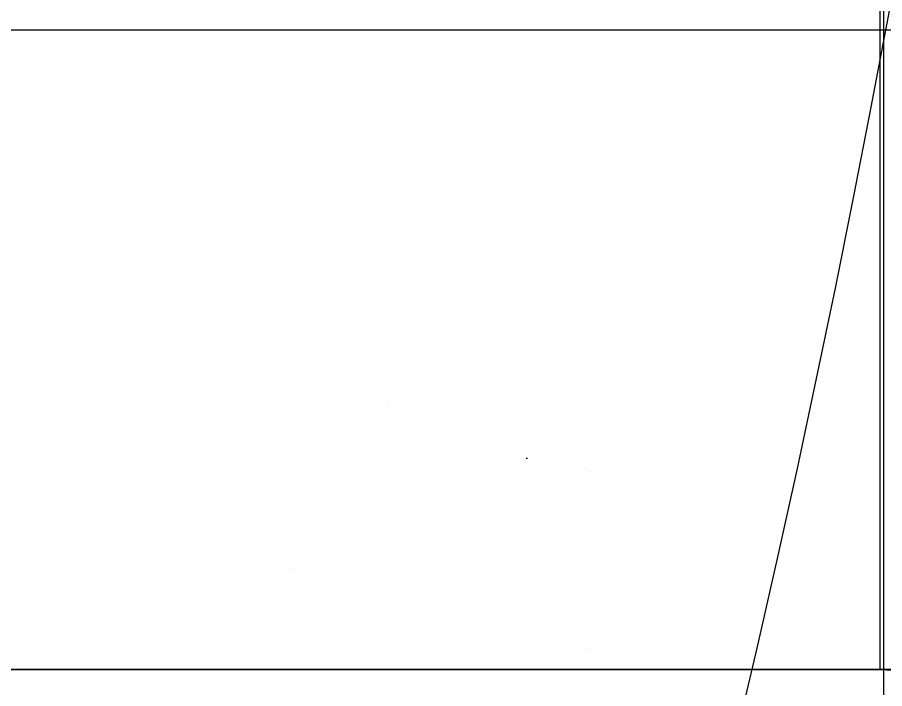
# Model space of a CAD drawing. Header units: inches. Extents: x -31 to 122, y -49 to 49.
# Drawn here: x 20.338 to 21.627, y -5.029 to -4.031 of the extents above; entities that cross this region are included whole.
import ezdxf

# ---------------------------------------------------------------- set-up
doc = ezdxf.new("R2010")
doc.units = ezdxf.units.IN
doc.header["$MEASUREMENT"] = 0

# ---------------------------------------------------------------- blocks, each defined once
blk = doc.blocks.new('HVRF25')
blk.add_circle((0, 0), 22)
blk = doc.blocks.new('HVRF37')
blk.add_circle((0, 0), 31)
blk = doc.blocks.new('HVRF31')
blk.add_circle((0, 0), 25)
blk = doc.blocks.new('hvtb16e')
at = {"color": 4}
blk.add_line((21.1889, -4.9705), (21.1889, -4.9705), dxfattribs=at)
blk = doc.blocks.new('hvtbeav1n')
blk.add_line((16.3323, -4.05), (22.437, -4.05))
blk = doc.blocks.new('hvtbeav1')
blk.add_line((16.3323, -4.05), (22.437, -4.05))
blk = doc.blocks.new('hvtb6e')
at = {"color": 4}
blk.add_line((21.1889, -4.7064), (21.1889, -4.7064), dxfattribs=at)
blk.add_line((50, -5), (0, -5))
blk = doc.blocks.new('hvtb6c')
blk.add_line((56, -5), (6, -5))
blk = doc.blocks.new('hvtb6')
blk.add_line((56, -5), (6, -5))
blk = doc.blocks.new('hvtb5e')
blk.add_line((50, -5), (0, -5))
blk = doc.blocks.new('hvtb5c')
blk.add_line((60, -5), (10, -5))
blk = doc.blocks.new('hvtb5')
blk.add_line((60, -5), (10, -5))
blk = doc.blocks.new('hvtbsav2n')
h = blk.add_hatch()
h.set_pattern_fill('DOTS', color=8, scale=25, style=0)
h.paths.add_polyline_path([(21.62, 5), (14.5951, 5, -0.383554), (6.2227, 5), (0, 5), (0, -5), (6.2227, -5, -0.383554), (14.5951, -5), (21.62, -5)])
for p, q in [((21.62, -5), (21.62, 5)), ((14.5951, -5), (21.62, -5)), ((21.62, -5), (39.62, -6))]:
    blk.add_line(p, q)
blk = doc.blocks.new('hvtbsav2')
for p, q in [((21.62, -5), (21.62, 5)), ((14.5951, -5), (21.62, -5)), ((21.62, -5), (39.62, -6))]:
    blk.add_line(p, q)
blk = doc.blocks.new('hvtbsav1n')
blk.add_line((16.3323, -4.05), (22.437, -4.05))
blk = doc.blocks.new('hvtbsav1')
blk.add_line((16.3323, -4.05), (22.437, -4.05))
blk = doc.blocks.new('*X155')
at = {"color": 0}
blk.add_line((4581.25, 2796.875), (4581.25, 2796.875), dxfattribs=at)
blk = doc.blocks.new('hvtbhv2')
at = {"color": 8, "extrusion": (0, 0, -1), "xscale": -1, "zscale": -1, "rotation": 180}
blk.add_blockref('*X155', (-4602, 2792.0248), dxfattribs=at)
blk = doc.blocks.new('hvtbhv1')
h = blk.add_hatch()
h.set_pattern_fill('DOTS', color=8, scale=25, style=0)
h.set_pattern_definition([(0, (-1179.4241, -605.4397), (0.78125, 1.5625), [0, -1.5625])])
h.paths.add_polyline_path([(6.7036, 5), (0, 5), (0, -5), (6.7036, -5, -0.383554), (15.076, -5), (21.62, -5), (21.62, 5), (15.076, 5, -0.383554)])
for p, q in [((21.62, -5), (21.62, 5)), ((15.076, -5), (21.62, -5))]:
    blk.add_line(p, q)
blk = doc.blocks.new('*X167')
at = {"color": 0}
blk.add_line((5318.75, 2846.875), (5318.75, 2846.875), dxfattribs=at)
blk = doc.blocks.new('hvtbeav5n')
at = {"color": 8}
blk.add_blockref('*X167', (-5297.8607, -2851.4806), dxfattribs=at)
blk = doc.blocks.new('*X170')
at = {"color": 0}
blk.add_line((5318.75, 2846.875), (5318.75, 2846.875), dxfattribs=at)
blk = doc.blocks.new('hvtbeav5')
at = {"color": 8}
blk.add_blockref('*X170', (-5297.8607, -2851.4806), dxfattribs=at)
blk = doc.blocks.new('hvtbeav4n')
blk.add_line((21.625, -1.2169), (21.625, -11.2819))
blk = doc.blocks.new('*X178')
at = {"color": 0}
blk.add_line((4581.25, 2796.875), (4581.25, 2796.875), dxfattribs=at)
blk = doc.blocks.new('hvtbeav3n')
at = {"color": 8, "extrusion": (0, 0, -1), "xscale": -1, "zscale": -1, "rotation": 180}
blk.add_blockref('*X178', (-4602, 2792.0248), dxfattribs=at)
blk = doc.blocks.new('*X180')
at = {"color": 0}
blk.add_line((4581.25, 2796.875), (4581.25, 2796.875), dxfattribs=at)
blk = doc.blocks.new('hvtbeav3')
at = {"color": 8, "extrusion": (0, 0, -1), "xscale": -1, "zscale": -1, "rotation": 180}
blk.add_blockref('*X180', (-4602, 2792.0248), dxfattribs=at)
blk = doc.blocks.new('hvtbeav2n')
for p, q in [((21.62, -5), (21.62, 5)), ((14.9353, -5), (21.62, -5))]:
    blk.add_line(p, q)
blk = doc.blocks.new('hvtbeav2')
h = blk.add_hatch()
h.set_pattern_fill('DOTS', color=8, scale=25, style=0)
h.paths.add_polyline_path([(21.62, 5), (14.9353, 5, -0.383554), (6.5629, 5), (0, 5), (0, -5), (6.5629, -5, -0.383554), (14.9353, -5), (21.62, -5)])
for p, q in [((21.62, -5), (21.62, 5)), ((14.9353, -5), (21.62, -5)), ((21.62, -5), (39.62, -6))]:
    blk.add_line(p, q)
blk = doc.blocks.new('*X202')
at = {"color": 0}
blk.add_line((5318.75, 2846.875), (5318.75, 2846.875), dxfattribs=at)
blk = doc.blocks.new('hvtbsav5n')
at = {"color": 8}
blk.add_blockref('*X202', (-5297.8607, -2851.4806), dxfattribs=at)
blk = doc.blocks.new('*X205')
at = {"color": 0}
blk.add_line((5318.75, 2846.875), (5318.75, 2846.875), dxfattribs=at)
blk = doc.blocks.new('hvtbsav5')
at = {"color": 8}
blk.add_blockref('*X205', (-5297.8607, -2851.4806), dxfattribs=at)
blk = doc.blocks.new('hvtbsav4')
blk.add_line((21.625, -1.2169), (21.625, -11.2819))
blk = doc.blocks.new('*X213')
at = {"color": 0}
blk.add_line((4581.25, 2796.875), (4581.25, 2796.875), dxfattribs=at)
blk = doc.blocks.new('hvtbsav3n')
at = {"color": 8, "extrusion": (0, 0, -1), "xscale": -1, "zscale": -1, "rotation": 180}
blk.add_blockref('*X213', (-4602, 2792.0248), dxfattribs=at)
blk = doc.blocks.new('*X215')
at = {"color": 0}
blk.add_line((4581.25, 2796.875), (4581.25, 2796.875), dxfattribs=at)
blk = doc.blocks.new('hvtbsav3')
at = {"color": 8, "extrusion": (0, 0, -1), "xscale": -1, "zscale": -1, "rotation": 180}
blk.add_blockref('*X215', (-4602, 2792.0248), dxfattribs=at)

msp = doc.modelspace()

# ---------------------------------------------------------------- block references
for name in ['HVRF37', 'HVRF31', 'HVRF25', 'hvtbeav5', 'hvtbsav5n', 'hvtbsav5', 'hvtbeav5n', 'hvtb16e', 'hvtbsav4', 'hvtbeav3', 'hvtbsav3n', 'hvtbsav3', 'hvtbeav4n', 'hvtbeav1', 'hvtbsav2n', 'hvtbsav2', 'hvtbsav1n', 'hvtbsav1', 'hvtbhv2', 'hvtbeav3n', 'hvtbeav2', 'hvtb6e', 'hvtb6c', 'hvtb6', 'hvtb5e', 'hvtb5c', 'hvtb5', 'hvtbhv1', 'hvtbeav2n', 'hvtbeav1n']:
    msp.add_blockref(name, (0, 0))

doc.saveas('drawing.dxf')
